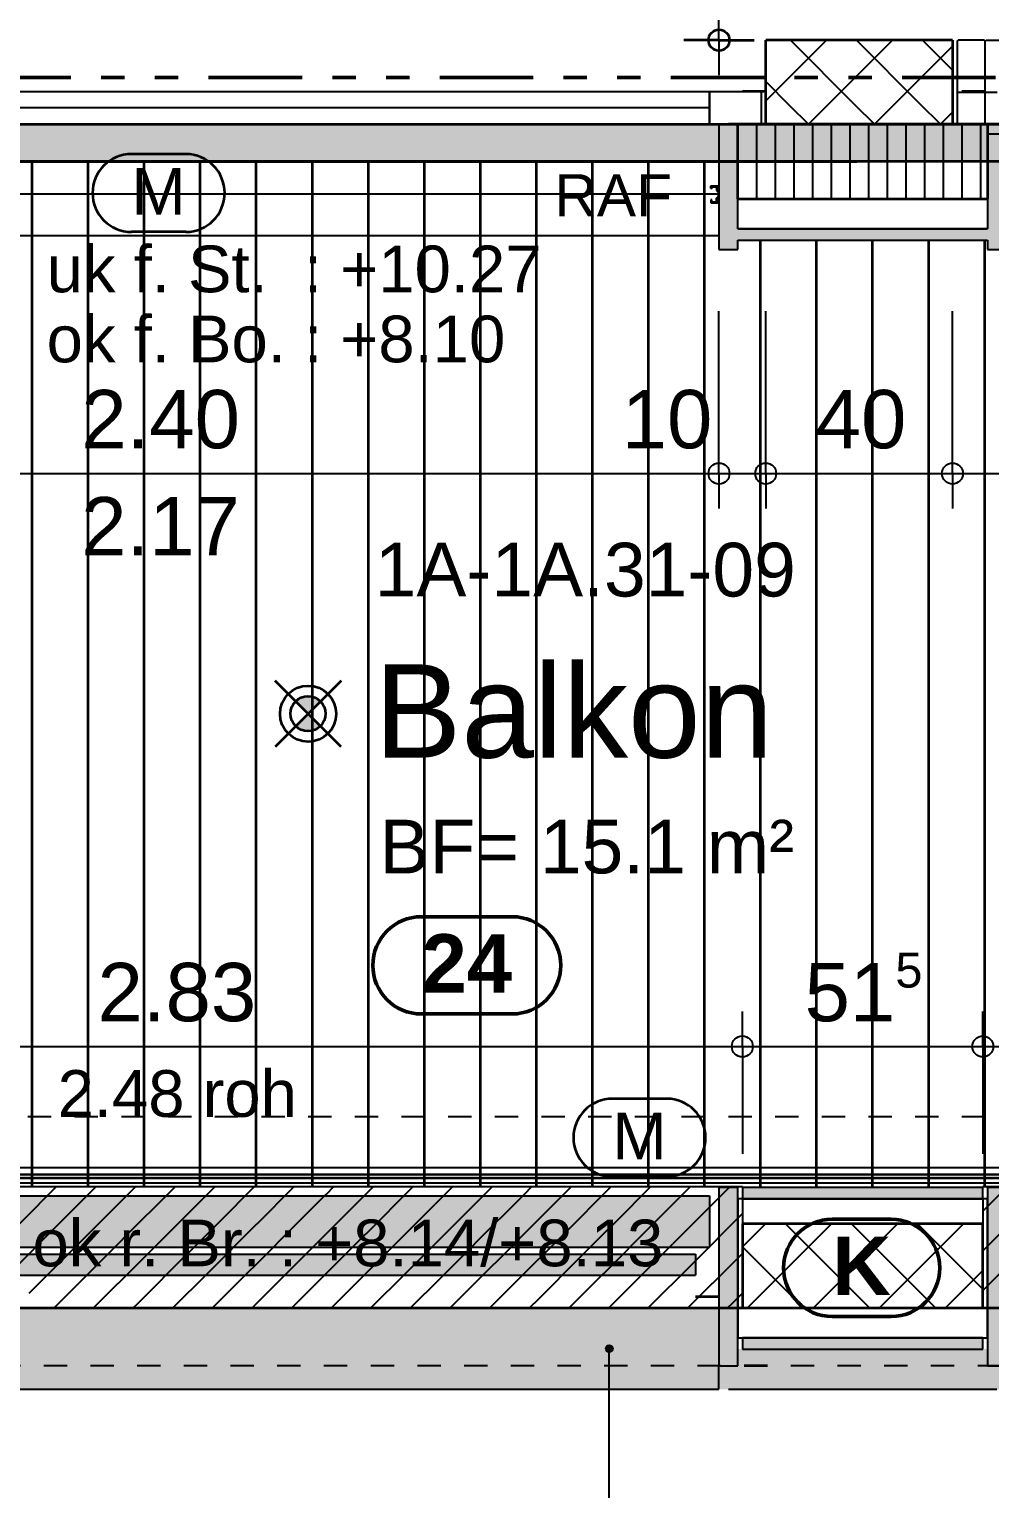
# Model space of a CAD drawing. Header units: centimetres. Extents: x 0.3 to 84.3, y 0.3 to 59.7.
# Drawn here: x 35.04 to 39.16, y 10.42 to 16.67 of the extents above; entities that cross this region are included whole.
import ezdxf

# ---------------------------------------------------------------- set-up
doc = ezdxf.new("R2010")
doc.units = ezdxf.units.CM
for name, pattern in [('AUSGEZOGEN', [0]), ('KURZGESTRICHELT', [0.25, 0.15, -0.1]), ('LINIE_17', [0.05, 0, -0.05]), ('LINIE_23', [0.79, 0.4, -0.13, 0, -0.13, 0, -0.13]), ('PHANTOM', [63.5, 31.75, -6.35, 6.35, -6.35, 6.35, -6.35]), ('PUNKT', [6.35, 0, -6.35]), ('RAND', [44.45, 12.7, -6.35, 12.7, -6.35, 0, -6.35]), ('VERDECKT', [9.525, 6.35, -3.175])]:
    doc.linetypes.add(name, pattern=pattern)
for name, color, linetype, lineweight in [('Allgemein', 7, 'AUSGEZOGEN', 35), ('Ausbau Raeume', 7, 'AUSGEZOGEN', 35), ('Bauachsen grob', 7, 'RAND', 25), ('Beton Ansicht', 7, 'AUSGEZOGEN', 25), ('Beton verdeckt vorne', 7, 'KURZGESTRICHELT', 25), ('Bodenplatte', 7, 'AUSGEZOGEN', 35), ('Daemmung', 7, 'AUSGEZOGEN', 35), ('Decke', 7, 'AUSGEZOGEN', 35), ('Dichtung', 240, 'AUSGEZOGEN', 25), ('Entwaesserungsb._ Retentionb', 251, 'AUSGEZOGEN', 50), ('Fenster', 7, 'AUSGEZOGEN', 35), ('Fenster Spezialwand', 7, 'AUSGEZOGEN', 35), ('Holz Fassadenverkleidung', 7, 'AUSGEZOGEN', 35), ('Holzgelaender', 7, 'AUSGEZOGEN', 50), ('Konstruktion oben', 7, 'VERDECKT', 25), ('Raumbezeichnung', 7, 'AUSGEZOGEN', 35), ('Rolladen', 7, 'AUSGEZOGEN', 25), ('Spengler', 7, 'AUSGEZOGEN', 35), ('Text Koten', 7, 'AUSGEZOGEN', 50), ('Text Werkplan Ausfuehrung', 7, 'AUSGEZOGEN', 50), ('Unterkonstruktion', 7, 'AUSGEZOGEN', 35), ('Vorhangbrett', 7, 'AUSGEZOGEN', 25), ('Wand Beton bewehrt', 7, 'AUSGEZOGEN', 35), ('Werkplan- Ausfuehrungsmasse', 7, 'AUSGEZOGEN', 25)]:
    doc.layers.add(name, color=color, linetype=linetype, lineweight=lineweight)
doc.layers.add('Elektro Apparate', color=7, linetype='AUSGEZOGEN', lineweight=35, true_color=0x656565)
doc.layers.add('Elektro Text', color=7, linetype='AUSGEZOGEN', lineweight=35, true_color=0x656565)
doc.styles.add('ARIAL', font='ARIAL.TTF')

msp = doc.modelspace()

# ---------------------------------------------------------------- hatches: boundary and pattern name
at = {"layer": 'Allgemein', "linetype": 'AUSGEZOGEN', "lineweight": 25}
for points in [[(38.076, 15.9397), (38.076, 16.2597), (37.996, 16.2597), (37.996, 15.9397), (37.996, 15.8597), (37.996, 15.8117), (37.996, 15.7637), (37.996, 15.7237), (38.076, 15.7237), (38.076, 15.7637), (38.076, 15.8117), (38.076, 15.8597)], [(38.076, 10.9417), (38.076, 11.7057), (37.996, 11.7057), (37.996, 10.9417)], [(38.096, 11.6577), (39.126, 11.6577), (39.126, 11.7057), (38.096, 11.7057)], [(39.146, 11.7057), (39.146, 10.9417), (39.226, 10.9417), (39.226, 11.7057)], [(39.126, 11.0617), (38.096, 11.0617), (38.096, 11.0137), (39.126, 11.0137)]]:
    msp.add_hatch(color=32, dxfattribs=at).paths.add_polyline_path(points)
h = msp.add_hatch(color=32, dxfattribs=at)
h.paths.add_polyline_path([(47.636, 15.8117), (45.436, 15.8117), (45.436, 15.7637), (47.636, 15.7637)])
h.paths.add_polyline_path([(57.596, 15.7637), (57.596, 15.8117), (56.526, 15.8117), (56.526, 15.7637)])
h.paths.add_polyline_path([(50.236, 15.7637), (50.236, 15.8117), (48.036, 15.8117), (48.036, 15.7637)])
h.paths.add_polyline_path([(33.116, 15.7637), (33.116, 15.8117), (31.74, 15.8117), (31.74, 15.7637)])
h.paths.add_polyline_path([(39.146, 15.7637), (39.146, 15.8117), (38.076, 15.8117), (38.076, 15.7637)])
h.paths.add_polyline_path([(63.884, 15.8117), (62.556, 15.8117), (62.556, 15.7637), (63.884, 15.7637)])
at = {"layer": 'Bodenplatte', "linetype": 'AUSGEZOGEN', "lineweight": 25, "true_color": 0xe0ffe0}
msp.add_hatch(color=254, dxfattribs=at).paths.add_polyline_path([(32.236, 16.2597), (32.236, 16.0997), (63.436, 16.0997), (63.436, 16.2597)])
at = {"layer": 'Daemmung', "linetype": 'AUSGEZOGEN', "lineweight": 25}
msp.add_hatch(color=32, dxfattribs=at).paths.add_polyline_path([(39.226, 15.9397), (39.226, 16.2171), (39.146, 16.2171), (39.146, 15.9397), (39.146, 15.8597), (39.146, 15.8117), (39.146, 15.7637), (39.146, 15.7237), (39.226, 15.7237), (39.226, 15.7637), (39.226, 15.8117), (39.226, 15.8597)])
at = {"layer": 'Elektro Apparate', "linetype": 'AUSGEZOGEN', "lineweight": 35}
h = msp.add_hatch(color=40, dxfattribs=at)
h.paths.add_polyline_path([(36.183, 13.6817), (36.236, 13.7347), (36.289, 13.6817), (36.2828, 13.6761), (36.2527, 13.6616), (36.2193, 13.6616), (36.1892, 13.6761)], flags=16)
h.paths.add_polyline_path([(36.289, 13.7878), (36.236, 13.7347), (36.183, 13.7878), (36.1892, 13.7934), (36.2193, 13.8079), (36.2527, 13.8079), (36.2828, 13.7934)], flags=16)
at = {"layer": 'Fenster Spezialwand', "linetype": 'AUSGEZOGEN', "lineweight": 25, "true_color": 0x8cffff}
msp.add_hatch(color=131, dxfattribs=at).paths.add_polyline_path([(47.616, 11.7617), (32.476, 11.7617), (32.476, 11.7457), (47.616, 11.7457)])
at = {"layer": 'Holzgelaender', "linetype": 'AUSGEZOGEN', "lineweight": 25, "true_color": 0xe3e3e3}
msp.add_hatch(color=254, dxfattribs=at).paths.add_polyline_path([(32.056, 15.6637), (32.056, 11.3297), (37.896, 11.3297), (37.896, 11.4197), (32.146, 11.4197), (32.146, 15.6637)])
at = {"layer": 'Rolladen', "linetype": 'AUSGEZOGEN', "lineweight": 25, "true_color": 0xf2edfc}
msp.add_hatch(color=7, dxfattribs=at).paths.add_polyline_path([(32.176, 11.4497), (37.956, 11.4497), (37.956, 11.6697), (32.176, 11.6697)])
at = {"layer": 'Spengler', "linetype": 'AUSGEZOGEN', "lineweight": 25, "true_color": 0xfafafa}
for points in [[(31.568, 15.7637), (31.568, 10.8417), (37.996, 10.8417), (37.996, 11.1897), (31.916, 11.1897), (31.916, 15.7637)], [(39.146, 11.0137), (38.076, 11.0137), (38.076, 10.9417), (37.996, 10.9417), (37.996, 10.8417), (39.226, 10.8417), (39.226, 10.9417), (39.146, 10.9417)]]:
    msp.add_hatch(color=7, dxfattribs=at).paths.add_polyline_path(points)
at = {"layer": 'Text Werkplan Ausfuehrung', "linetype": 'AUSGEZOGEN', "lineweight": 25}
for points in [[(37.511, 11.0157), (37.541, 11.0157), (37.5389, 11.0232)], [(37.511, 11.0157), (37.5389, 11.0232), (37.5131, 11.0232)], [(37.5131, 11.0082), (37.541, 11.0157), (37.511, 11.0157)], [(37.5131, 11.0232), (37.5389, 11.0232), (37.5335, 11.0286)], [(37.5131, 11.0232), (37.5335, 11.0286), (37.5185, 11.0286)], [(37.5131, 11.0082), (37.5389, 11.0082), (37.541, 11.0157)], [(37.5185, 11.0028), (37.5389, 11.0082), (37.5131, 11.0082)], [(37.5185, 11.0286), (37.5335, 11.0286), (37.526, 11.0307)], [(37.5185, 11.0028), (37.5335, 11.0028), (37.5389, 11.0082)], [(37.5335, 11.0028), (37.5185, 11.0028), (37.526, 11.0007)]]:
    msp.add_hatch(color=7, dxfattribs=at).paths.add_polyline_path(points)

# ---------------------------------------------------------------- linework, layer by layer
at = {"layer": 'Allgemein', "color": 7, "linetype": 'AUSGEZOGEN', "lineweight": 25}
for p, q in [((38.076, 16.2597), (37.996, 16.2597)), ((37.996, 16.2597), (37.996, 15.9397)), ((38.076, 15.9397), (38.076, 16.2597)), ((37.996, 15.9397), (37.996, 15.8597)), ((38.076, 15.8597), (38.076, 15.9397)), ((37.996, 15.8597), (37.996, 15.8117)), ((38.076, 15.8117), (38.076, 15.8597)), ((37.996, 15.8117), (37.996, 15.7637)), ((37.996, 15.7637), (37.996, 15.7237)), ((39.146, 15.8117), (38.076, 15.8117)), ((38.076, 15.7237), (38.076, 15.7637)), ((38.076, 15.7637), (39.146, 15.7637)), ((37.996, 15.7237), (38.076, 15.7237)), ((38.076, 11.7057), (37.996, 11.7057)), ((37.996, 11.7057), (37.996, 11.5897)), ((38.076, 11.6577), (38.076, 11.7057)), ((39.126, 11.7057), (38.096, 11.7057)), ((38.096, 11.7057), (38.096, 11.6577)), ((39.126, 11.6577), (39.126, 11.7057)), ((39.146, 11.7057), (39.146, 11.6577)), ((39.226, 11.7057), (39.146, 11.7057)), ((38.076, 11.5897), (38.076, 11.6577)), ((38.096, 11.6577), (38.116, 11.6577)), ((38.116, 11.6577), (39.106, 11.6577)), ((39.106, 11.6577), (39.126, 11.6577)), ((39.146, 11.6577), (39.146, 11.5897)), ((37.996, 11.5897), (37.996, 10.9417)), ((38.076, 11.0617), (38.076, 11.5897)), ((39.146, 11.5897), (39.146, 11.0617)), ((38.076, 10.9417), (38.076, 11.0617)), ((38.116, 11.0617), (38.096, 11.0617)), ((38.096, 11.0617), (38.096, 11.0137)), ((38.096, 11.0137), (39.126, 11.0137)), ((39.106, 11.0617), (38.116, 11.0617)), ((39.126, 11.0617), (39.106, 11.0617)), ((39.126, 11.0137), (39.126, 11.0617)), ((39.146, 11.0617), (39.146, 10.9417)), ((37.996, 10.9417), (38.076, 10.9417)), ((39.146, 10.9417), (39.226, 10.9417))]:
    msp.add_line(p, q, dxfattribs=at)
at = {"layer": 'Ausbau Raeume', "color": 254, "linetype": 'AUSGEZOGEN', "lineweight": 35}
for p, q in [((35.0542, 15.5803), (35.0542, 16.0997)), ((35.2942, 15.5803), (35.2942, 16.0997)), ((35.5342, 15.5803), (35.5342, 16.0997)), ((35.7742, 15.5803), (35.7742, 16.0997)), ((36.0142, 15.5803), (36.0142, 16.0997)), ((36.2542, 15.5803), (36.2542, 16.0997)), ((36.4942, 15.5803), (36.4942, 16.0997)), ((36.7342, 15.5803), (36.7342, 16.0997)), ((36.9742, 15.5803), (36.9742, 16.0997)), ((37.2142, 15.5803), (37.2142, 16.0997)), ((37.4542, 15.5803), (37.4542, 16.0997)), ((37.6942, 15.5803), (37.6942, 16.0997)), ((37.9342, 15.5803), (37.9342, 16.0997)), ((38.1742, 15.5803), (38.1742, 15.7637)), ((38.4142, 15.5803), (38.4142, 15.7637)), ((38.6542, 15.5803), (38.6542, 15.7637)), ((38.8942, 15.5803), (38.8942, 15.7637)), ((39.1342, 15.5803), (39.1342, 15.7637)), ((35.0542, 14.8603), (35.0542, 15.5789)), ((35.2942, 14.8603), (35.2942, 15.5789)), ((35.5342, 14.8603), (35.5342, 15.5789)), ((35.7742, 14.8603), (35.7742, 15.5789)), ((36.0142, 14.8603), (36.0142, 15.5789)), ((36.2542, 14.8603), (36.2542, 15.5789)), ((36.4942, 14.8603), (36.4942, 15.5789)), ((36.7342, 14.8603), (36.7342, 15.5789)), ((36.9742, 14.8603), (36.9742, 15.5789)), ((37.2142, 14.8603), (37.2142, 15.5789)), ((37.4542, 14.8603), (37.4542, 15.5789)), ((37.6942, 14.8603), (37.6942, 15.5789)), ((37.9342, 14.8603), (37.9342, 15.5789)), ((38.1742, 14.8603), (38.1742, 15.5789)), ((38.4142, 14.8603), (38.4142, 15.5789)), ((38.6542, 14.8603), (38.6542, 15.5789)), ((38.8942, 14.8603), (38.8942, 15.5789)), ((39.1342, 14.8603), (39.1342, 15.5789)), ((35.0542, 14.1403), (35.0542, 14.8589)), ((35.2942, 14.1403), (35.2942, 14.8589)), ((35.5342, 14.1403), (35.5342, 14.8589)), ((35.7742, 14.1403), (35.7742, 14.8589)), ((36.0142, 14.1403), (36.0142, 14.8589)), ((36.2542, 14.1403), (36.2542, 14.8589)), ((36.4942, 14.1403), (36.4942, 14.8589)), ((36.7342, 14.1403), (36.7342, 14.8589)), ((36.9742, 14.1403), (36.9742, 14.8589)), ((37.2142, 14.1403), (37.2142, 14.8589)), ((37.4542, 14.1403), (37.4542, 14.8589)), ((37.6942, 14.1403), (37.6942, 14.8589)), ((37.9342, 14.1403), (37.9342, 14.8589)), ((38.1742, 14.1403), (38.1742, 14.8589)), ((38.4142, 14.1403), (38.4142, 14.8589)), ((38.6542, 14.1403), (38.6542, 14.8589)), ((38.8942, 14.1403), (38.8942, 14.8589)), ((39.1342, 14.1403), (39.1342, 14.8589)), ((35.0542, 13.4203), (35.0542, 14.1389)), ((35.2942, 13.4203), (35.2942, 14.1389)), ((35.5342, 13.4203), (35.5342, 14.1389)), ((35.7742, 13.4203), (35.7742, 14.1389)), ((36.0142, 13.4203), (36.0142, 14.1389)), ((36.2542, 13.4203), (36.2542, 14.1389)), ((36.4942, 13.4203), (36.4942, 14.1389)), ((36.7342, 13.4203), (36.7342, 14.1389)), ((36.9742, 13.4203), (36.9742, 14.1389)), ((37.2142, 13.4203), (37.2142, 14.1389)), ((37.4542, 13.4203), (37.4542, 14.1389)), ((37.6942, 13.4203), (37.6942, 14.1389)), ((37.9342, 13.4203), (37.9342, 14.1389)), ((38.1742, 13.4203), (38.1742, 14.1389)), ((38.4142, 13.4203), (38.4142, 14.1389)), ((38.6542, 13.4203), (38.6542, 14.1389)), ((38.8942, 13.4203), (38.8942, 14.1389)), ((39.1342, 13.4203), (39.1342, 14.1389)), ((35.0542, 12.7003), (35.0542, 13.4189)), ((35.2942, 12.7003), (35.2942, 13.4189)), ((35.5342, 12.7003), (35.5342, 13.4189)), ((35.7742, 12.7003), (35.7742, 13.4189)), ((36.0142, 12.7003), (36.0142, 13.4189)), ((36.2542, 12.7003), (36.2542, 13.4189)), ((36.4942, 12.7003), (36.4942, 13.4189)), ((36.7342, 12.7003), (36.7342, 13.4189)), ((36.9742, 12.7003), (36.9742, 13.4189)), ((37.2142, 12.7003), (37.2142, 13.4189)), ((37.4542, 12.7003), (37.4542, 13.4189)), ((37.6942, 12.7003), (37.6942, 13.4189)), ((37.9342, 12.7003), (37.9342, 13.4189)), ((38.1742, 12.7003), (38.1742, 13.4189)), ((38.4142, 12.7003), (38.4142, 13.4189)), ((38.6542, 12.7003), (38.6542, 13.4189)), ((38.8942, 12.7003), (38.8942, 13.4189)), ((39.1342, 12.7003), (39.1342, 13.4189)), ((35.0542, 11.9803), (35.0542, 12.6989)), ((35.2942, 11.9803), (35.2942, 12.6989)), ((35.5342, 11.9803), (35.5342, 12.6989)), ((35.7742, 11.9803), (35.7742, 12.6989)), ((36.0142, 11.9803), (36.0142, 12.6989)), ((36.2542, 11.9803), (36.2542, 12.6989)), ((36.4942, 11.9803), (36.4942, 12.6989)), ((36.7342, 11.9803), (36.7342, 12.6989)), ((36.9742, 11.9803), (36.9742, 12.6989)), ((37.2142, 11.9803), (37.2142, 12.6989)), ((37.4542, 11.9803), (37.4542, 12.6989)), ((37.6942, 11.9803), (37.6942, 12.6989)), ((37.9342, 11.9803), (37.9342, 12.6989)), ((38.1742, 11.9803), (38.1742, 12.6989)), ((38.4142, 11.9803), (38.4142, 12.6989)), ((38.6542, 11.9803), (38.6542, 12.6989)), ((38.8942, 11.9803), (38.8942, 12.6989)), ((39.1342, 11.9803), (39.1342, 12.6989)), ((35.0542, 11.7097), (35.0542, 11.9789)), ((35.2942, 11.7097), (35.2942, 11.9789)), ((35.5342, 11.7097), (35.5342, 11.9789)), ((35.7742, 11.7097), (35.7742, 11.9789)), ((36.0142, 11.7097), (36.0142, 11.9789)), ((36.2542, 11.7097), (36.2542, 11.9789)), ((36.4942, 11.7097), (36.4942, 11.9789)), ((36.7342, 11.7097), (36.7342, 11.9789)), ((36.9742, 11.7097), (36.9742, 11.9789)), ((37.2142, 11.7097), (37.2142, 11.9789)), ((37.4542, 11.7097), (37.4542, 11.9789)), ((37.6942, 11.7097), (37.6942, 11.9789)), ((37.9342, 11.7097), (37.9342, 11.9789)), ((38.1742, 11.7057), (38.1742, 11.9789)), ((38.4142, 11.7057), (38.4142, 11.9789)), ((38.6542, 11.7057), (38.6542, 11.9789)), ((38.8942, 11.7057), (38.8942, 11.9789)), ((39.1342, 11.7097), (39.1342, 11.9789))]:
    msp.add_line(p, q, dxfattribs=at)
at = {"layer": 'Bauachsen grob', "color": 32, "linetype": 'LINIE_23', "lineweight": 50, "true_color": 0xc36e14}
msp.add_line((22.94, 16.4597), (73.132, 16.4597), dxfattribs=at)
at = {"layer": 'Beton Ansicht', "color": 7, "linetype": 'AUSGEZOGEN', "lineweight": 25}
for p, q in [((32.436, 11.7097), (38.096, 11.7097)), ((38.096, 11.7097), (38.096, 11.7057)), ((39.126, 11.7097), (39.126, 11.7057)), ((39.126, 11.7097), (45.456, 11.7097))]:
    msp.add_line(p, q, dxfattribs=at)
at = {"layer": 'Beton verdeckt vorne', "color": 7, "linetype": 'VERDECKT', "lineweight": 25}
for p, q in [((38.096, 11.7057), (38.096, 11.5497)), ((39.126, 11.6577), (39.126, 11.5497)), ((37.996, 11.1897), (31.916, 11.1897))]:
    msp.add_line(p, q, dxfattribs=at)
at = {"layer": 'Bodenplatte', "color": 92, "linetype": 'VERDECKT', "lineweight": 35, "true_color": 0x00c600}
for p, q in [((63.436, 16.2597), (32.236, 16.2597)), ((32.236, 16.0997), (63.436, 16.0997)), ((31.916, 11.1897), (63.756, 11.1897))]:
    msp.add_line(p, q, dxfattribs=at)
at = {"layer": 'Daemmung', "color": 7, "linetype": 'AUSGEZOGEN', "lineweight": 35}
for p, q in [((38.076, 15.9397), (38.076, 16.2597)), ((38.196, 16.2597), (38.076, 16.2597)), ((38.996, 16.2597), (38.196, 16.2597)), ((39.146, 16.2597), (38.996, 16.2597)), ((39.146, 16.2597), (39.146, 16.2171)), ((39.146, 16.2171), (39.146, 15.9397)), ((38.076, 15.9397), (39.146, 15.9397))]:
    msp.add_line(p, q, dxfattribs=at)
at = {"layer": 'Daemmung', "color": 7, "linetype": 'AUSGEZOGEN', "lineweight": 25}
for p, q in [((39.226, 16.2171), (39.146, 16.2171)), ((39.146, 16.2171), (39.146, 15.9397)), ((39.146, 15.9397), (39.146, 15.8597)), ((39.146, 15.8597), (39.146, 15.8117)), ((39.146, 15.7637), (39.146, 15.7237)), ((39.146, 15.7237), (39.226, 15.7237))]:
    msp.add_line(p, q, dxfattribs=at)
for points in [[(38.156, 16.2597), (38.156, 16.2597), (38.156, 16.2597), (38.156, 16.2597), (38.156, 15.9397)], [(38.236, 16.2597), (38.236, 16.2597), (38.236, 16.2597), (38.236, 16.2597), (38.236, 15.9397)], [(38.316, 16.2597), (38.316, 16.2597), (38.316, 16.2597), (38.316, 16.2597), (38.316, 15.9397)], [(38.396, 16.2597), (38.396, 16.2597), (38.396, 16.2597), (38.396, 16.2597), (38.396, 15.9397)], [(38.396, 16.2597), (38.396, 16.2597), (38.396, 16.2597), (38.396, 16.2597), (38.396, 15.9397)], [(38.476, 16.2597), (38.476, 16.2597), (38.476, 16.2597), (38.476, 16.2597), (38.476, 15.9397)], [(38.556, 16.2597), (38.556, 16.2597), (38.556, 16.2597), (38.556, 16.2597), (38.556, 15.9397)], [(38.636, 16.2597), (38.636, 16.2597), (38.636, 16.2597), (38.636, 16.2597), (38.636, 15.9397)], [(38.716, 16.2597), (38.716, 16.2597), (38.716, 16.2597), (38.716, 16.2597), (38.716, 15.9397)], [(38.716, 16.2597), (38.716, 16.2597), (38.716, 16.2597), (38.716, 16.2597), (38.716, 15.9397)], [(38.796, 16.2597), (38.796, 16.2597), (38.796, 16.2597), (38.796, 16.2597), (38.796, 15.9397)], [(38.876, 16.2597), (38.876, 16.2597), (38.876, 16.2597), (38.876, 16.2597), (38.876, 15.9397)], [(38.956, 16.2597), (38.956, 16.2597), (38.956, 16.2597), (38.956, 16.2597), (38.956, 15.9397)], [(39.036, 16.2597), (39.036, 16.2597), (39.036, 16.2597), (39.036, 16.2597), (39.036, 15.9397)], [(39.036, 16.2597), (39.036, 16.2597), (39.036, 16.2597), (39.036, 16.2597), (39.036, 15.9397)], [(39.116, 16.2597), (39.116, 16.2597), (39.116, 16.2597), (39.116, 16.2597), (39.116, 15.9397)]]:
    msp.add_lwpolyline(points, dxfattribs=at)
at = {"layer": 'Decke', "color": 92, "linetype": 'PHANTOM', "lineweight": 35, "true_color": 0x00c600}
for p, q in [((32.236, 16.2597), (63.436, 16.2597)), ((63.756, 16.0997), (31.916, 16.0997)), ((31.916, 11.1897), (63.756, 11.1897))]:
    msp.add_line(p, q, dxfattribs=at)
at = {"layer": 'Dichtung', "color": 21, "linetype": 'AUSGEZOGEN', "lineweight": 25, "true_color": 0xffa8a8}
for p, q in [((35.0839, 11.6351), (35.1585, 11.7097)), ((35.1688, 11.5503), (35.3283, 11.7097)), ((35.4658, 11.6776), (35.498, 11.7097)), ((35.5506, 11.5927), (35.6677, 11.7097)), ((35.6355, 11.5078), (35.8374, 11.7097)), ((35.9325, 11.6351), (36.0071, 11.7097)), ((36.0173, 11.5503), (36.1768, 11.7097)), ((36.3143, 11.6776), (36.3465, 11.7097)), ((36.3992, 11.5927), (36.5162, 11.7097)), ((36.484, 11.5078), (36.6859, 11.7097)), ((36.781, 11.6351), (36.8556, 11.7097)), ((36.8658, 11.5503), (37.0253, 11.7097)), ((37.1628, 11.6776), (37.195, 11.7097)), ((37.2477, 11.5927), (37.3647, 11.7097)), ((37.3325, 11.5078), (37.5344, 11.7097)), ((37.6295, 11.6351), (37.7041, 11.7097)), ((37.7144, 11.5503), (37.8738, 11.7097)), ((38.0114, 11.6776), (38.0435, 11.7097)), ((39.126, 11.6043), (39.2315, 11.7097)), ((34.8718, 11.423), (35.0835, 11.6347)), ((35.2536, 11.4654), (35.4653, 11.6771)), ((35.7203, 11.423), (35.932, 11.6347)), ((36.1022, 11.4654), (36.3139, 11.6771)), ((36.5689, 11.423), (36.7806, 11.6347)), ((36.9507, 11.4654), (37.1624, 11.6771)), ((37.4174, 11.423), (37.6291, 11.6347)), ((37.7992, 11.4654), (38.0109, 11.6771)), ((39.126, 11.4345), (39.3262, 11.6347)), ((35.3385, 11.3806), (35.5502, 11.5923)), ((36.187, 11.3806), (36.3987, 11.5923)), ((37.0355, 11.3806), (37.2473, 11.5923)), ((37.8841, 11.3806), (38.0958, 11.5923)), ((34.9567, 11.3381), (35.1684, 11.5498)), ((35.4233, 11.2957), (35.6351, 11.5074)), ((35.8052, 11.3381), (36.0169, 11.5498)), ((36.2719, 11.2957), (36.4836, 11.5074)), ((36.6537, 11.3381), (36.8654, 11.5498)), ((37.1204, 11.2957), (37.3321, 11.5074)), ((37.5022, 11.3381), (37.7139, 11.5498)), ((35.0415, 11.2533), (35.2532, 11.465)), ((35.89, 11.2533), (36.1017, 11.465)), ((36.7386, 11.2533), (36.9503, 11.465)), ((37.5871, 11.2533), (37.7988, 11.465)), ((35.1477, 11.1897), (35.3381, 11.3801)), ((35.5082, 11.2109), (35.7199, 11.4226)), ((35.9962, 11.1897), (36.1866, 11.3801)), ((36.3567, 11.2109), (36.5684, 11.4226)), ((36.8447, 11.1897), (37.0351, 11.3801)), ((37.2053, 11.2109), (37.417, 11.4226)), ((37.6932, 11.1897), (37.8837, 11.3801)), ((37.9689, 11.2957), (38.096, 11.4228)), ((35.6568, 11.1897), (35.8048, 11.3377)), ((36.5053, 11.1897), (36.6533, 11.3377)), ((37.3538, 11.1897), (37.5018, 11.3377)), ((39.126, 11.2648), (39.1989, 11.3377)), ((35.3174, 11.1897), (35.4229, 11.2953)), ((35.8265, 11.1897), (35.8896, 11.2529)), ((36.1659, 11.1897), (36.2714, 11.2953)), ((36.675, 11.1897), (36.7381, 11.2529)), ((37.0144, 11.1897), (37.12, 11.2953)), ((37.5235, 11.1897), (37.5867, 11.2529)), ((37.863, 11.1897), (37.9685, 11.2953)), ((38.0538, 11.2109), (38.096, 11.2531)), ((35.4871, 11.1897), (35.5078, 11.2104)), ((36.3356, 11.1897), (36.3563, 11.2104)), ((37.1841, 11.1897), (37.2048, 11.2104)), ((38.0327, 11.1897), (38.0534, 11.2104))]:
    msp.add_line(p, q, dxfattribs=at)
at = {"layer": 'Elektro Apparate', "color": 40, "linetype": 'AUSGEZOGEN', "lineweight": 35}
for p, q in [((36.3774, 13.8762), (36.0946, 13.5933)), ((36.3774, 13.5933), (36.0946, 13.8762))]:
    msp.add_line(p, q, dxfattribs=at)
for radius in [0.12, 0.075]:
    msp.add_circle((36.236, 13.7347), radius, dxfattribs=at)
at = {"layer": 'Elektro Text', "color": 40, "linetype": 'AUSGEZOGEN', "lineweight": 35}
for p, q in [((35.7121, 16.1317), (35.4793, 16.1317)), ((35.7121, 15.7984), (35.4793, 15.7984)), ((37.7721, 12.0857), (37.5393, 12.0857)), ((37.7721, 11.7524), (37.5393, 11.7524))]:
    msp.add_line(p, q, dxfattribs=at)
for centre, start, end in [((35.4793, 15.9651), 90, 270), ((35.7121, 15.9651), 270, 90), ((37.5393, 11.9191), 90, 270), ((37.7721, 11.9191), 270, 90)]:
    msp.add_arc(centre, 0.1667, start, end, dxfattribs=at)
at = {"layer": 'Entwaesserungsb._ Retentionb', "color": 7, "linetype": 'LINIE_17', "lineweight": 25}
msp.add_line((32.436, 12.0097), (63.236, 12.0097), dxfattribs=at)
at = {"layer": 'Fenster', "color": 7, "linetype": 'AUSGEZOGEN', "lineweight": 25}
for p, q in [((39.016, 16.6157), (39.02, 16.6197)), ((39.016, 16.6157), (39.016, 16.3977)), ((39.132, 16.6197), (39.02, 16.6197)), ((39.136, 16.6157), (39.132, 16.6197)), ((39.136, 16.6157), (39.14, 16.6197)), ((39.136, 16.3977), (39.136, 16.6157)), ((39.14, 16.6197), (39.268, 16.6197)), ((39.018, 16.3957), (39.016, 16.3977)), ((39.016, 16.3917), (39.02, 16.3957)), ((39.016, 16.3917), (39.016, 16.2617)), ((39.134, 16.3957), (39.018, 16.3957)), ((39.136, 16.3917), (39.132, 16.3957)), ((39.134, 16.3957), (39.136, 16.3977)), ((39.138, 16.3957), (39.136, 16.3977)), ((39.136, 16.3917), (39.14, 16.3957)), ((39.136, 16.2617), (39.136, 16.3917)), ((39.1874, 16.3957), (39.138, 16.3957)), ((35.595, 16.3297), (33.236, 16.3297)), ((37.956, 16.3297), (35.597, 16.3297)), ((39.018, 16.2597), (39.016, 16.2617)), ((39.018, 16.2597), (39.134, 16.2597)), ((39.134, 16.2597), (39.136, 16.2617)), ((39.138, 16.2597), (39.136, 16.2617)), ((39.242, 16.2597), (39.138, 16.2597))]:
    msp.add_line(p, q, dxfattribs=at)
for points in [[(37.956, 16.2597), (33.236, 16.2597), (33.236, 16.3997), (37.956, 16.3997), (37.956, 16.2597)], [(38.176, 16.2597), (37.956, 16.2597), (37.956, 16.3997), (38.176, 16.3997), (38.176, 16.2597)]]:
    msp.add_lwpolyline(points, dxfattribs=at)
at = {"layer": 'Fenster Spezialwand', "color": 7, "linetype": 'AUSGEZOGEN', "lineweight": 25}
for p, q in [((32.492, 11.7617), (47.616, 11.7617)), ((47.616, 11.7617), (32.492, 11.7617)), ((47.616, 11.7897), (32.52, 11.7897)), ((32.456, 11.7257), (47.616, 11.7257)), ((32.476, 11.7457), (47.616, 11.7457)), ((47.616, 11.7457), (32.476, 11.7457))]:
    msp.add_line(p, q, dxfattribs=at)
at = {"layer": 'Holz Fassadenverkleidung', "color": 7, "linetype": 'LINIE_17', "lineweight": 25}
msp.add_line((64.004, 10.9417), (31.668, 10.9417), dxfattribs=at)
at = {"layer": 'Holzgelaender', "color": 7, "linetype": 'AUSGEZOGEN', "lineweight": 25}
for p, q in [((32.146, 11.4197), (37.896, 11.4197)), ((37.896, 11.4197), (37.896, 11.3297)), ((32.056, 11.3297), (37.896, 11.3297))]:
    msp.add_line(p, q, dxfattribs=at)
at = {"layer": 'Konstruktion oben', "color": 7, "linetype": 'PUNKT', "lineweight": 35}
for p, q in [((37.996, 11.2377), (31.964, 11.2377)), ((64.004, 10.9417), (31.668, 10.9417))]:
    msp.add_line(p, q, dxfattribs=at)
at = {"layer": 'Rolladen', "color": 7, "linetype": 'PHANTOM', "lineweight": 25}
for p, q in [((37.996, 15.9597), (33.196, 15.9597)), ((33.196, 15.7837), (37.996, 15.7837))]:
    msp.add_line(p, q, dxfattribs=at)
at = {"layer": 'Rolladen', "color": 7, "linetype": 'AUSGEZOGEN', "lineweight": 25}
for p, q in [((37.961, 15.9837), (37.961, 15.9957)), ((37.961, 15.9957), (37.995, 15.9957)), ((37.965, 15.9837), (37.961, 15.9837)), ((37.965, 15.9917), (37.985, 15.9917)), ((37.965, 15.9917), (37.965, 15.9837)), ((37.985, 15.9917), (37.985, 15.9761)), ((37.985, 15.9761), (37.992, 15.9691)), ((37.985, 15.9434), (37.992, 15.9504)), ((37.985, 15.9277), (37.985, 15.9434)), ((37.989, 15.9917), (37.995, 15.9917)), ((37.989, 15.9917), (37.989, 15.9777)), ((37.989, 15.9777), (37.996, 15.9707)), ((37.989, 15.9417), (37.996, 15.9487)), ((37.989, 15.9277), (37.989, 15.9417)), ((37.992, 15.9691), (37.992, 15.9504)), ((37.995, 15.9917), (37.995, 15.9957)), ((37.996, 15.9487), (37.996, 15.9707)), ((37.996, 15.9547), (37.996, 15.9647)), ((37.996, 15.9537), (37.996, 15.9547)), ((37.961, 15.9357), (37.961, 15.9237)), ((37.965, 15.9357), (37.961, 15.9357)), ((37.961, 15.9237), (37.995, 15.9237)), ((37.965, 15.9277), (37.965, 15.9357)), ((37.965, 15.9277), (37.985, 15.9277)), ((37.989, 15.9277), (37.995, 15.9277)), ((37.995, 15.9237), (37.995, 15.9277))]:
    msp.add_line(p, q, dxfattribs=at)
at = {"layer": 'Rolladen', "color": 202, "linetype": 'PHANTOM', "lineweight": 25}
for p, q in [((32.176, 11.6697), (37.956, 11.6697)), ((37.956, 11.6697), (37.956, 11.4497)), ((32.176, 11.4497), (37.956, 11.4497))]:
    msp.add_line(p, q, dxfattribs=at)
at = {"layer": 'Spengler', "color": 7, "linetype": 'AUSGEZOGEN', "lineweight": 25}
for p, q in [((31.916, 11.1897), (37.996, 11.1897)), ((37.996, 10.8417), (37.996, 10.9417)), ((31.568, 10.8417), (37.996, 10.8417)), ((38.036, 10.8417), (39.186, 10.8417))]:
    msp.add_line(p, q, dxfattribs=at)
at = {"layer": 'Text Werkplan Ausfuehrung', "color": 240, "linetype": 'AUSGEZOGEN', "lineweight": 50}
for p, q in [((37.1098, 12.8656), (36.7214, 12.8656)), ((37.1098, 12.4489), (36.7214, 12.4489))]:
    msp.add_line(p, q, dxfattribs=at)
at = {"layer": 'Text Werkplan Ausfuehrung', "color": 92, "linetype": 'AUSGEZOGEN', "lineweight": 50, "true_color": 0x00b300}
for p, q in [((38.7331, 11.5697), (38.4809, 11.5697)), ((38.7331, 11.1531), (38.4809, 11.1531))]:
    msp.add_line(p, q, dxfattribs=at)
at = {"layer": 'Text Werkplan Ausfuehrung', "color": 7, "linetype": 'AUSGEZOGEN', "lineweight": 25}
for p, q in [((37.511, 11.0157), (37.511, 11.0157)), ((37.526, 11.0307), (37.526, 11.0307)), ((37.526, 9.6591), (37.526, 11.0157)), ((37.541, 11.0157), (37.541, 11.0157)), ((37.526, 11.0007), (37.526, 11.0007))]:
    msp.add_line(p, q, dxfattribs=at)
msp.add_circle((37.526, 11.0157), 0.015, dxfattribs=at)
at = {"layer": 'Text Werkplan Ausfuehrung', "color": 240, "linetype": 'AUSGEZOGEN', "lineweight": 50}
for centre, start, end in [((36.7214, 12.6572), 90, 270), ((37.1098, 12.6572), 270, 90)]:
    msp.add_arc(centre, 0.2083, start, end, dxfattribs=at)
at = {"layer": 'Text Werkplan Ausfuehrung', "color": 92, "linetype": 'AUSGEZOGEN', "lineweight": 50, "true_color": 0x00b300}
for centre, start, end in [((38.4809, 11.3614), 90, 270), ((38.7331, 11.3614), 270, 90)]:
    msp.add_arc(centre, 0.2083, start, end, dxfattribs=at)
at = {"layer": 'Unterkonstruktion', "color": 7, "linetype": 'AUSGEZOGEN', "lineweight": 25}
for p, q in [((38.076, 15.8597), (38.076, 15.9397)), ((39.146, 15.9397), (38.076, 15.9397)), ((39.146, 15.9397), (39.146, 15.8597)), ((38.076, 15.8117), (38.076, 15.8597)), ((39.146, 15.8597), (39.146, 15.8117)), ((38.076, 15.8117), (39.146, 15.8117)), ((38.096, 11.6577), (38.076, 11.6577)), ((38.076, 11.6577), (38.076, 11.5897)), ((38.116, 11.6577), (38.096, 11.6577)), ((39.106, 11.6577), (38.116, 11.6577)), ((39.126, 11.6577), (39.106, 11.6577)), ((39.146, 11.6577), (39.126, 11.6577)), ((39.146, 11.5897), (39.146, 11.6577)), ((38.076, 11.5897), (38.076, 11.0617)), ((39.146, 11.0617), (39.146, 11.5897)), ((38.096, 11.1897), (38.096, 11.5497)), ((38.096, 11.5497), (38.116, 11.5497)), ((38.116, 11.5497), (39.106, 11.5497)), ((39.106, 11.5497), (39.126, 11.5497)), ((39.126, 11.5497), (39.126, 11.1897)), ((38.116, 11.1897), (38.096, 11.1897)), ((39.106, 11.1897), (38.116, 11.1897)), ((39.126, 11.1897), (39.106, 11.1897)), ((38.076, 11.0617), (38.096, 11.0617)), ((38.096, 11.0617), (38.116, 11.0617)), ((38.116, 11.0617), (39.106, 11.0617)), ((39.106, 11.0617), (39.126, 11.0617)), ((39.126, 11.0617), (39.146, 11.0617))]:
    msp.add_line(p, q, dxfattribs=at)
at = {"layer": 'Vorhangbrett', "color": 191, "linetype": 'AUSGEZOGEN', "lineweight": 25, "true_color": 0xbe96ea}
for q in [(37.996, 16.7797), (37.996, 16.4697)]:
    msp.add_line((37.996, 16.6197), q, dxfattribs=at)
at = {"layer": 'Vorhangbrett', "color": 191, "linetype": 'AUSGEZOGEN', "lineweight": 35, "true_color": 0xbe96ea}
for q in [(37.846, 16.6197), (38.146, 16.6197)]:
    msp.add_line((37.996, 16.6197), q, dxfattribs=at)
msp.add_circle((37.996, 16.6197), 0.045, dxfattribs=at)
at = {"layer": 'Wand Beton bewehrt', "color": 7, "linetype": 'AUSGEZOGEN', "lineweight": 35}
for p, q in [((38.196, 16.3997), (38.196, 16.6197)), ((38.996, 16.6197), (38.196, 16.6197)), ((38.996, 16.6197), (38.996, 16.3997)), ((38.196, 16.2597), (38.196, 16.3997)), ((38.996, 16.3997), (38.996, 16.2597)), ((38.196, 16.2597), (38.996, 16.2597)), ((38.116, 11.5497), (38.096, 11.5497)), ((38.096, 11.5497), (38.096, 11.1897)), ((39.106, 11.5497), (38.116, 11.5497)), ((39.126, 11.5497), (39.106, 11.5497)), ((39.126, 11.1897), (39.126, 11.5497)), ((38.096, 11.1897), (38.116, 11.1897)), ((38.116, 11.1897), (39.106, 11.1897)), ((39.106, 11.1897), (39.126, 11.1897))]:
    msp.add_line(p, q, dxfattribs=at)
at = {"layer": 'Wand Beton bewehrt', "color": 180, "linetype": 'PUNKT', "lineweight": 35}
for p, q in [((38.196, 16.3997), (32.996, 16.3997)), ((38.196, 16.2597), (38.196, 16.3997)), ((45.586, 16.3997), (38.996, 16.3997)), ((38.996, 16.3997), (38.996, 16.2597)), ((33.196, 16.2597), (37.996, 16.2597)), ((37.996, 16.2597), (38.076, 16.2597)), ((38.076, 16.2597), (38.196, 16.2597)), ((38.996, 16.2597), (39.146, 16.2597)), ((39.146, 16.2597), (39.226, 16.2597))]:
    msp.add_line(p, q, dxfattribs=at)
at = {"layer": 'Wand Beton bewehrt', "color": 7, "linetype": 'AUSGEZOGEN', "lineweight": 25}
for p, q in [((38.9449, 16.2597), (38.996, 16.3109)), ((38.096, 11.4511), (38.1947, 11.5497)), ((38.1175, 11.1897), (38.4775, 11.5497)), ((38.6406, 11.1897), (38.2806, 11.5497)), ((38.4003, 11.1897), (38.7603, 11.5497)), ((38.9234, 11.1897), (38.5634, 11.5497)), ((38.6832, 11.1897), (39.0432, 11.5497)), ((39.126, 11.27), (38.8463, 11.5497)), ((38.3578, 11.1897), (38.096, 11.4515)), ((38.966, 11.1897), (39.126, 11.3497))]:
    msp.add_line(p, q, dxfattribs=at)
for points in [[(38.196, 16.3594), (38.4563, 16.6197), (38.4563, 16.6197)], [(38.6618, 16.2597), (38.5797, 16.3418), (38.5797, 16.3418), (38.3018, 16.6197), (38.3018, 16.6197)], [(38.3792, 16.2597), (38.4595, 16.3401), (38.4595, 16.3401), (38.7392, 16.6197), (38.7392, 16.6197)], [(38.9446, 16.2597), (38.8584, 16.3459), (38.8584, 16.3459), (38.5846, 16.6197), (38.5846, 16.6197)], [(38.662, 16.2597), (38.7466, 16.3443), (38.7466, 16.3443), (38.996, 16.5937)], [(38.996, 16.4912), (38.8675, 16.6197), (38.8675, 16.6197)], [(38.3789, 16.2597), (38.3009, 16.3377), (38.3009, 16.3377), (38.196, 16.4427)]]:
    msp.add_lwpolyline(points, dxfattribs=at)
at = {"layer": 'Werkplan- Ausfuehrungsmasse', "color": 7, "linetype": 'AUSGEZOGEN', "lineweight": 25}
for p, q in [((37.996, 14.7637), (37.996, 14.9137)), ((38.196, 14.7637), (38.196, 14.9137)), ((38.996, 14.7637), (38.996, 14.9137)), ((37.996, 14.7637), (37.996, 14.6137)), ((37.996, 14.7637), (38.196, 14.7637)), ((38.196, 14.7637), (38.196, 14.6137)), ((38.196, 14.7637), (38.996, 14.7637)), ((38.996, 14.7637), (38.996, 14.6137)), ((38.996, 14.7637), (39.226, 14.7637)), ((38.096, 12.3097), (38.096, 12.4597)), ((39.126, 12.3097), (39.126, 12.4597)), ((38.096, 12.3097), (38.096, 12.1597)), ((38.096, 12.3097), (39.126, 12.3097)), ((39.126, 12.3097), (39.126, 12.1597)), ((39.126, 12.3097), (45.456, 12.3097))]:
    msp.add_line(p, q, dxfattribs=at)
for points in [[(37.996, 14.7637), (37.996, 14.8262), (37.996, 14.8262), (37.996, 14.8262), (37.996, 14.8262), (37.996, 14.8262), (37.996, 14.8262), (37.996, 14.8262), (37.996, 14.8262), (37.996, 14.8262), (37.996, 14.8262), (37.996, 14.8262), (37.996, 14.8262), (37.996, 14.8262), (37.996, 14.8262), (37.996, 14.8262), (37.996, 14.8262), (37.996, 14.8262), (37.996, 14.8262), (37.996, 14.8302), (37.996, 14.8302), (37.996, 14.8308), (37.996, 14.8308), (37.996, 14.8317), (37.996, 14.8317), (37.996, 14.832), (37.996, 14.832), (37.996, 14.8331), (37.996, 14.8331), (37.996, 14.8336), (37.996, 14.8336), (37.996, 14.8356), (37.996, 14.8356), (37.996, 14.8388), (37.996, 14.8388), (37.996, 15.4597)], [(38.196, 14.7637), (38.196, 14.8262), (38.196, 14.8262), (38.196, 14.8262), (38.196, 14.8262), (38.196, 14.8262), (38.196, 14.8262), (38.196, 14.8262), (38.196, 14.8262), (38.196, 14.8262), (38.196, 14.8262), (38.196, 14.8262), (38.196, 14.8262), (38.196, 14.8262), (38.196, 14.8262), (38.196, 14.8262), (38.196, 14.8262), (38.196, 14.8262), (38.196, 14.8262), (38.196, 14.8304), (38.196, 14.8304), (38.196, 14.8309), (38.196, 14.8309), (38.196, 14.8318), (38.196, 14.8318), (38.196, 14.8322), (38.196, 14.8322), (38.196, 14.8333), (38.196, 14.8333), (38.196, 14.8338), (38.196, 14.8338), (38.196, 14.8359), (38.196, 14.8359), (38.196, 14.8392), (38.196, 14.8392), (38.196, 15.4597)], [(38.996, 14.7637), (38.996, 14.8262), (38.996, 14.8262), (38.996, 14.8262), (38.996, 14.8262), (38.996, 14.8262), (38.996, 14.8262), (38.996, 14.8262), (38.996, 14.8262), (38.996, 14.8262), (38.996, 14.8262), (38.996, 14.8262), (38.996, 14.8262), (38.996, 14.8262), (38.996, 14.8262), (38.996, 14.8262), (38.996, 14.8262), (38.996, 14.8309), (38.996, 14.8309), (38.996, 14.8315), (38.996, 14.8315), (38.996, 14.8325), (38.996, 14.8325), (38.996, 14.8329), (38.996, 14.8329), (38.996, 14.8342), (38.996, 14.8342), (38.996, 14.8347), (38.996, 14.8347), (38.996, 14.8371), (38.996, 14.8371), (38.996, 14.8407), (38.996, 14.8407), (38.996, 15.4597)], [(33.196, 14.7637), (33.4171, 14.7637), (33.4171, 14.7637), (35.5686, 14.7637), (35.5686, 14.7637), (36.8674, 14.7637), (36.8674, 14.7637), (37.996, 14.7637)], [(32.436, 12.3097), (36.238, 12.3097), (36.238, 12.3097), (37.4456, 12.3097), (37.4456, 12.3097), (38.096, 12.3097)], [(38.096, 12.3097), (38.096, 12.2849), (38.096, 12.2849), (38.096, 12.2611), (38.096, 12.2611), (38.096, 11.8497)], [(39.126, 12.3097), (39.126, 12.2698), (39.126, 12.2698), (39.126, 12.2425), (39.126, 12.2425), (39.126, 11.8497)]]:
    msp.add_lwpolyline(points, dxfattribs=at)
for centre in [(37.996, 14.7637), (38.196, 14.7637), (38.996, 14.7637), (38.096, 12.3097), (39.126, 12.3097)]:
    msp.add_circle(centre, 0.045, dxfattribs=at)

# ---------------------------------------------------------------- texts
at = {"layer": 'Elektro Text', "color": 40, "linetype": 'AUSGEZOGEN', "lineweight": 35, "char_height": 0.2, "width": 0.1, "attachment_point": 7, "style": 'ARIAL'}
for insert in [(35.4793, 15.8717), (37.5393, 11.8257)]:
    msp.add_mtext('M', dxfattribs=dict(at, insert=insert))
at = {"layer": 'Raumbezeichnung', "color": 7, "linetype": 'AUSGEZOGEN', "lineweight": 50, "char_height": 0.23, "width": 0.115, "attachment_point": 7, "style": 'ARIAL'}
for s, insert in [('1A-1A.31-09', (36.5213, 14.2337)), ('BF=\\~15.1\\~m²', (36.5413, 13.0478))]:
    msp.add_mtext(s, dxfattribs=dict(at, insert=insert))
at = {"layer": 'Raumbezeichnung', "color": 7, "linetype": 'AUSGEZOGEN', "lineweight": 35, "insert": (36.5197, 13.541), "char_height": 0.4, "width": 0.2, "attachment_point": 7, "style": 'ARIAL'}
msp.add_mtext('Balkon', dxfattribs=at)
at = {"layer": 'Text Koten', "color": 7, "linetype": 'AUSGEZOGEN', "lineweight": 35, "char_height": 0.2, "width": 0.1, "attachment_point": 7, "style": 'ARIAL'}
for s, insert in [('uk\\~f.\\~St.\\~\\~:\\~+10.27', (35.116, 15.5371)), ('ok\\~f.\\~Bo.\\~:\\~+8.10', (35.116, 15.2371)), ('ok\\~r.\\~Br.\\~:\\~+8.14/+8.13', (35.0554, 11.3654))]:
    msp.add_mtext(s, dxfattribs=dict(at, insert=insert))
at = {"layer": 'Text Werkplan Ausfuehrung', "color": 7, "linetype": 'AUSGEZOGEN', "lineweight": 35, "insert": (37.2914, 15.8657), "char_height": 0.18, "width": 0.09, "attachment_point": 7, "style": 'ARIAL'}
msp.add_mtext('RAF', dxfattribs=at)
at = {"layer": 'Text Werkplan Ausfuehrung', "color": 240, "linetype": 'AUSGEZOGEN', "lineweight": 50, "insert": (36.7214, 12.5406), "char_height": 0.25, "width": 0.125, "attachment_point": 7, "style": 'ARIAL'}
msp.add_mtext('\\fArial|i0|b1|c0|p0;24', dxfattribs=at)
at = {"layer": 'Text Werkplan Ausfuehrung', "color": 92, "linetype": 'AUSGEZOGEN', "lineweight": 50, "true_color": 0x00b300, "insert": (38.4809, 11.2447), "char_height": 0.25, "width": 0.125, "attachment_point": 7, "style": 'ARIAL'}
msp.add_mtext('\\fArial|i0|b1|c0|p0;K', dxfattribs=at)
at = {"layer": 'Werkplan- Ausfuehrungsmasse', "color": 7, "linetype": 'AUSGEZOGEN', "lineweight": 50, "attachment_point": 7, "style": 'ARIAL'}
for s, insert, char_height, width in [('2.40', (35.2645, 14.868), 0.25, 0.125), ('10', (37.5792, 14.868), 0.25, 0.125), ('40', (38.4101, 14.868), 0.25, 0.125), ('2.17', (35.2641, 14.4127), 0.25, 0.125), ('5', (38.7512, 12.5598), 0.15, 0.075), ('2.83', (35.3341, 12.4142), 0.25, 0.125), ('51', (38.3627, 12.414), 0.25, 0.125)]:
    msp.add_mtext(s, dxfattribs=dict(at, insert=insert, char_height=char_height, width=width))
at = {"layer": 'Werkplan- Ausfuehrungsmasse', "color": 7, "linetype": 'AUSGEZOGEN', "lineweight": 35, "insert": (35.1629, 12.0055), "char_height": 0.2, "width": 0.1, "attachment_point": 7, "style": 'ARIAL'}
msp.add_mtext('2.48\\~roh', dxfattribs=at)

doc.saveas('drawing.dxf')
